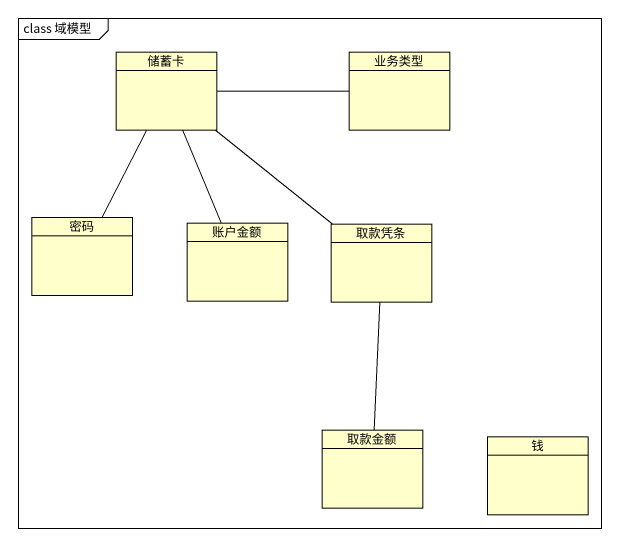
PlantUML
@startuml
mainframe class 域模型
hide circle
hide empty members
class 储蓄卡
class 业务类型
class 密码
class 账户金额
class 取款凭条
class 取款金额
class 钱
储蓄卡 -right- 业务类型
储蓄卡 -- 密码
储蓄卡 -- 账户金额
储蓄卡 -- 取款凭条
取款凭条 -- 取款金额
@enduml
